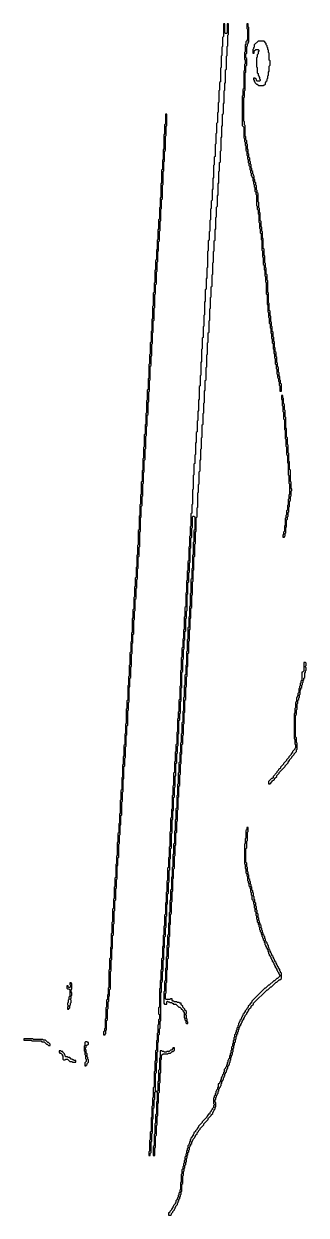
# Model space of a CAD drawing. Header units: metres. Extents: x 0 to 100, y 0 to 128.
# Drawn here: x 0 to 9.38, y 7.65 to 47.15 of the extents above; entities that cross this region are included whole.
import ezdxf

# ---------------------------------------------------------------- set-up
doc = ezdxf.new("R2010")
doc.units = ezdxf.units.M

msp = doc.modelspace()

# ---------------------------------------------------------------- linework, layer by layer
for points in [[(6.625, 47.15), (6.625, 46.725), (6.6, 46.7), (6.6, 46.4), (6.575, 46.375), (6.575, 46.1), (6.55, 46.075), (6.55, 45.7), (6.525, 45.675), (6.525, 45.225), (6.5, 45.2), (6.5, 44.95), (6.475, 44.925), (6.475, 44.55), (6.45, 44.525), (6.45, 44.225), (6.425, 44.2), (6.425, 43.875), (6.4, 43.85), (6.4, 43.525), (6.375, 43.5), (6.375, 43.175), (6.35, 43.15), (6.35, 42.75), (6.325, 42.725), (6.325, 42.475), (6.3, 42.45), (6.3, 42.05), (6.275, 42.025), (6.275, 41.675), (6.25, 41.65), (6.25, 41.3), (6.225, 41.275), (6.225, 41.025), (6.2, 41), (6.2, 40.65), (6.175, 40.625), (6.175, 40.275), (6.15, 40.25), (6.15, 39.975), (6.125, 39.95), (6.125, 39.625), (6.1, 39.6), (6.1, 39.075), (6.075, 39.05), (6.075, 38.725), (6.05, 38.7), (6.05, 38.35), (6.025, 38.325), (6.025, 37.95), (6, 37.925), (6, 37.5), (5.975, 37.475), (5.975, 37.125), (5.95, 37.1), (5.95, 36.75), (5.925, 36.725), (5.925, 36.375), (5.9, 36.35), (5.9, 35.95), (5.875, 35.925), (5.875, 35.5), (5.85, 35.475), (5.85, 35.15), (5.825, 35.125), (5.825, 34.7), (5.8, 34.675), (5.8, 34.325), (5.775, 34.3), (5.775, 34), (5.75, 33.975), (5.75, 33.625), (5.725, 33.6), (5.725, 33.275), (5.7, 33.25), (5.7, 32.875), (5.675, 32.85), (5.675, 32.575), (5.65, 32.55), (5.65, 32.2), (5.625, 32.175), (5.625, 31.725), (5.6, 31.7), (5.6, 31.225), (5.575, 31.2), (5.575, 30.925), (5.55, 30.9), (5.55, 30.5), (5.525, 30.475), (5.525, 30.175), (5.5, 30.15), (5.5, 29.825), (5.475, 29.8), (5.475, 29.35), (5.45, 29.325), (5.45, 29.025), (5.425, 29), (5.425, 28.7), (5.4, 28.675), (5.4, 28.3), (5.375, 28.275), (5.375, 27.825), (5.35, 27.8), (5.35, 27.5), (5.325, 27.475), (5.325, 27.075), (5.3, 27.05), (5.3, 26.775), (5.275, 26.75), (5.275, 26.475), (5.25, 26.45), (5.25, 26.15), (5.225, 26.125), (5.225, 25.725), (5.2, 25.7), (5.2, 25.2), (5.175, 25.175), (5.175, 24.75), (5.15, 24.725), (5.15, 24.35), (5.125, 24.325), (5.125, 24.125), (5.1, 24.1), (5.1, 23.675), (5.075, 23.65), (5.075, 23.275), (5.05, 23.25), (5.05, 23.025), (5.025, 23), (5.025, 22.7), (5, 22.675), (5, 22.325), (4.975, 22.3), (4.975, 21.9), (4.95, 21.875), (4.95, 21.575), (4.925, 21.55), (4.925, 21.125), (4.9, 21.1), (4.9, 20.825), (4.875, 20.8), (4.875, 20.375), (4.85, 20.35), (4.85, 19.875), (4.825, 19.85), (4.825, 19.525), (4.8, 19.5), (4.8, 19.175), (4.775, 19.15), (4.775, 18.75), (4.75, 18.725), (4.75, 18.375), (4.725, 18.35), (4.725, 18.025), (4.7, 18), (4.7, 17.625), (4.675, 17.6), (4.675, 17.25), (4.65, 17.225), (4.65, 16.95), (4.625, 16.925), (4.625, 16.575), (4.6, 16.55), (4.6, 16.175), (4.575, 16.15), (4.575, 15.8), (4.55, 15.775), (4.55, 15.45), (4.525, 15.425), (4.525, 15.175), (4.5, 15.15), (4.5, 14.55), (4.475, 14.525), (4.475, 14.325), (4.5, 14.3), (4.5, 14.15), (4.475, 14.125), (4.475, 13.975), (4.45, 13.95), (4.45, 13.7), (4.425, 13.675), (4.425, 13.45), (4.4, 13.425), (4.4, 13.125), (4.375, 13.1), (4.375, 12.775), (4.35, 12.75), (4.35, 12.425), (4.325, 12.4), (4.325, 11.9), (4.3, 11.875), (4.3, 11.55), (4.275, 11.525), (4.275, 11.275), (4.25, 11.25), (4.25, 10.9), (4.225, 10.875), (4.225, 10.425), (4.2, 10.4), (4.2, 10.15), (4.175, 10.125), (4.175, 9.775), (4.15, 9.75), (4.15, 9.625), (4.2, 9.625), (4.2, 9.7), (4.225, 9.725), (4.225, 10.075), (4.25, 10.1), (4.25, 10.35), (4.275, 10.375), (4.275, 10.825), (4.3, 10.85), (4.3, 11.2), (4.325, 11.225), (4.325, 11.475), (4.35, 11.5), (4.35, 11.725), (4.375, 11.75), (4.4, 11.75), (4.425, 11.725), (4.425, 11.425), (4.4, 11.4), (4.4, 11), (4.375, 10.975), (4.375, 10.7), (4.35, 10.675), (4.35, 10.35), (4.325, 10.325), (4.325, 9.95), (4.3, 9.925), (4.3, 9.625), (4.35, 9.625), (4.35, 9.875), (4.375, 9.9), (4.375, 10.275), (4.4, 10.3), (4.4, 10.625), (4.425, 10.65), (4.425, 10.925), (4.45, 10.95), (4.45, 11.35), (4.475, 11.375), (4.475, 11.7), (4.5, 11.725), (4.5, 12.025), (4.525, 12.05), (4.525, 12.35), (4.55, 12.375), (4.55, 12.8), (4.575, 12.825), (4.575, 12.95), (4.625, 13), (4.775, 13), (4.8, 13.025), (4.875, 13.025), (4.925, 13.075), (4.95, 13.075), (5, 13.125), (5, 13.2), (4.95, 13.2), (4.95, 13.175), (4.9, 13.125), (4.875, 13.125), (4.825, 13.075), (4.75, 13.075), (4.725, 13.05), (4.675, 13.05), (4.65, 13.075), (4.6, 13.075), (4.575, 13.1), (4.525, 13.1), (4.525, 12.875), (4.5, 12.85), (4.5, 12.475), (4.475, 12.45), (4.475, 12.1), (4.45, 12.075), (4.45, 11.775), (4.425, 11.75), (4.4, 11.75), (4.375, 11.775), (4.375, 12.35), (4.4, 12.375), (4.4, 12.7), (4.425, 12.725), (4.425, 13.05), (4.45, 13.075), (4.45, 13.375), (4.475, 13.4), (4.475, 13.625), (4.5, 13.65), (4.5, 13.825), (4.525, 13.85), (4.525, 14.075), (4.55, 14.1), (4.55, 15.025), (4.575, 15.05), (4.575, 15.375), (4.6, 15.4), (4.6, 15.725), (4.625, 15.75), (4.625, 16.1), (4.65, 16.125), (4.65, 16.5), (4.675, 16.525), (4.675, 16.875), (4.7, 16.9), (4.7, 17.175), (4.725, 17.2), (4.725, 17.55), (4.75, 17.575), (4.75, 17.95), (4.775, 17.975), (4.775, 18.3), (4.8, 18.325), (4.8, 18.675), (4.825, 18.7), (4.825, 19.075), (4.85, 19.1), (4.85, 19.45), (4.875, 19.475), (4.875, 19.8), (4.9, 19.825), (4.9, 20.3), (4.925, 20.325), (4.925, 20.75), (4.95, 20.775), (4.95, 21.05), (4.975, 21.075), (4.975, 21.5), (5, 21.525), (5, 21.825), (5.025, 21.85), (5.025, 22.2), (5.05, 22.225), (5.05, 22.625), (5.075, 22.65), (5.075, 22.95), (5.1, 22.975), (5.1, 23.2), (5.125, 23.225), (5.125, 23.6), (5.15, 23.625), (5.15, 24.05), (5.175, 24.075), (5.175, 24.275), (5.2, 24.3), (5.2, 24.675), (5.225, 24.7), (5.225, 25.125), (5.25, 25.15), (5.25, 25.65), (5.275, 25.675), (5.275, 26.075), (5.3, 26.1), (5.3, 26.4), (5.325, 26.425), (5.325, 26.7), (5.35, 26.725), (5.35, 27), (5.375, 27.025), (5.375, 27.425), (5.4, 27.45), (5.4, 27.675), (5.425, 27.7), (5.425, 28.225), (5.45, 28.25), (5.45, 28.625), (5.475, 28.65), (5.475, 28.95), (5.5, 28.975), (5.5, 29.275), (5.525, 29.3), (5.525, 29.75), (5.55, 29.775), (5.55, 30.1), (5.575, 30.125), (5.575, 30.425), (5.6, 30.45), (5.6, 30.8), (5.625, 30.825), (5.65, 30.825), (5.675, 30.8), (5.675, 30.375), (5.65, 30.35), (5.65, 29.975), (5.625, 29.95), (5.625, 29.55), (5.6, 29.525), (5.6, 29.1), (5.575, 29.075), (5.575, 28.75), (5.55, 28.725), (5.55, 28.275), (5.525, 28.25), (5.525, 27.85), (5.5, 27.825), (5.5, 27.5), (5.475, 27.475), (5.475, 27.15), (5.45, 27.125), (5.45, 26.75), (5.425, 26.725), (5.425, 26.35), (5.4, 26.325), (5.4, 25.9), (5.375, 25.875), (5.375, 25.575), (5.35, 25.55), (5.35, 25.225), (5.325, 25.2), (5.325, 24.825), (5.3, 24.8), (5.3, 24.375), (5.275, 24.35), (5.275, 24), (5.25, 23.975), (5.25, 23.625), (5.225, 23.6), (5.225, 23.325), (5.2, 23.3), (5.2, 23), (5.175, 22.975), (5.175, 22.675), (5.15, 22.65), (5.15, 22.325), (5.125, 22.3), (5.125, 21.95), (5.1, 21.925), (5.1, 21.575), (5.075, 21.55), (5.075, 21.15), (5.05, 21.125), (5.05, 20.775), (5.025, 20.75), (5.025, 20.4), (5, 20.375), (5, 19.975), (4.975, 19.95), (4.975, 19.625), (4.95, 19.6), (4.95, 19.2), (4.925, 19.175), (4.925, 18.875), (4.9, 18.85), (4.9, 18.45), (4.875, 18.425), (4.875, 18.1), (4.85, 18.075), (4.85, 17.7), (4.825, 17.675), (4.825, 17.35), (4.8, 17.325), (4.8, 16.95), (4.775, 16.925), (4.775, 16.6), (4.75, 16.575), (4.75, 16.225), (4.725, 16.2), (4.725, 15.85), (4.7, 15.825), (4.7, 15.425), (4.675, 15.4), (4.675, 15.075), (4.65, 15.05), (4.65, 14.675), (4.675, 14.65), (4.75, 14.65), (4.75, 14.725), (4.775, 14.75), (4.8, 14.725), (4.825, 14.725), (4.85, 14.7), (4.9, 14.7), (4.925, 14.675), (4.95, 14.675), (4.975, 14.65), (5.05, 14.65), (5.15, 14.55), (5.175, 14.55), (5.225, 14.5), (5.225, 14.475), (5.25, 14.475), (5.275, 14.45), (5.275, 14.425), (5.325, 14.375), (5.325, 14.2), (5.35, 14.175), (5.35, 14.125), (5.375, 14.1), (5.375, 14.025), (5.4, 14), (5.45, 14), (5.45, 14.05), (5.425, 14.075), (5.425, 14.15), (5.4, 14.175), (5.4, 14.275), (5.375, 14.3), (5.375, 14.325), (5.4, 14.35), (5.4, 14.4), (5.35, 14.45), (5.35, 14.475), (5.275, 14.55), (5.275, 14.575), (5.225, 14.625), (5.225, 14.675), (5.175, 14.675), (5.15, 14.7), (5.1, 14.7), (5.075, 14.725), (5, 14.725), (4.975, 14.75), (4.95, 14.75), (4.925, 14.775), (4.925, 14.825), (4.875, 14.825), (4.85, 14.8), (4.725, 14.8), (4.7, 14.825), (4.7, 15), (4.725, 15.025), (4.725, 15.35), (4.75, 15.375), (4.75, 15.775), (4.775, 15.8), (4.775, 16.15), (4.8, 16.175), (4.8, 16.525), (4.825, 16.55), (4.825, 16.875), (4.85, 16.9), (4.85, 17.275), (4.875, 17.3), (4.875, 17.625), (4.9, 17.65), (4.9, 18.025), (4.925, 18.05), (4.925, 18.375), (4.95, 18.4), (4.95, 18.8), (4.975, 18.825), (4.975, 19.125), (5, 19.15), (5, 19.55), (5.025, 19.575), (5.025, 19.9), (5.05, 19.925), (5.05, 20.325), (5.075, 20.35), (5.075, 20.7), (5.1, 20.725), (5.1, 21.075), (5.125, 21.1), (5.125, 21.5), (5.15, 21.525), (5.15, 21.875), (5.175, 21.9), (5.175, 22.25), (5.2, 22.275), (5.2, 22.6), (5.225, 22.625), (5.225, 22.925), (5.25, 22.95), (5.25, 23.25), (5.275, 23.275), (5.275, 23.55), (5.3, 23.575), (5.3, 23.925), (5.325, 23.95), (5.325, 24.3), (5.35, 24.325), (5.35, 24.725), (5.375, 24.75), (5.375, 25.15), (5.4, 25.175), (5.4, 25.5), (5.425, 25.525), (5.425, 25.825), (5.45, 25.85), (5.45, 26.275), (5.475, 26.3), (5.475, 26.675), (5.5, 26.7), (5.5, 27.05), (5.525, 27.075), (5.525, 27.425), (5.55, 27.45), (5.55, 27.775), (5.575, 27.8), (5.575, 28.2), (5.6, 28.225), (5.6, 28.65), (5.625, 28.675), (5.625, 29.025), (5.65, 29.05), (5.65, 29.475), (5.675, 29.5), (5.675, 29.9), (5.7, 29.925), (5.7, 30.3), (5.725, 30.325), (5.725, 30.775), (5.75, 30.8), (5.75, 31.1), (5.775, 31.125), (5.775, 31.6), (5.8, 31.625), (5.8, 31.875), (5.825, 31.9), (5.825, 32.3), (5.85, 32.325), (5.85, 32.675), (5.875, 32.7), (5.875, 33.05), (5.9, 33.075), (5.9, 33.425), (5.925, 33.45), (5.925, 33.85), (5.95, 33.875), (5.95, 34.225), (5.975, 34.25), (5.975, 34.575), (6, 34.6), (6, 34.975), (6.025, 35), (6.025, 35.325), (6.05, 35.35), (6.05, 35.75), (6.075, 35.775), (6.075, 36.175), (6.1, 36.2), (6.1, 36.575), (6.125, 36.6), (6.125, 36.9), (6.15, 36.925), (6.15, 37.3), (6.175, 37.325), (6.175, 37.7), (6.2, 37.725), (6.2, 38.075), (6.225, 38.1), (6.225, 38.425), (6.25, 38.45), (6.25, 38.825), (6.275, 38.85), (6.275, 39.225), (6.3, 39.25), (6.3, 39.6), (6.325, 39.625), (6.325, 39.95), (6.35, 39.975), (6.35, 40.325), (6.375, 40.35), (6.375, 40.725), (6.4, 40.75), (6.4, 41.075), (6.425, 41.1), (6.425, 41.45), (6.45, 41.475), (6.45, 41.85), (6.475, 41.875), (6.475, 42.25), (6.5, 42.275), (6.5, 42.55), (6.525, 42.575), (6.525, 42.925), (6.55, 42.95), (6.55, 43.375), (6.575, 43.4), (6.575, 43.75), (6.6, 43.775), (6.6, 44.15), (6.625, 44.175), (6.625, 44.5), (6.65, 44.525), (6.65, 44.925), (6.675, 44.95), (6.675, 45.175), (6.7, 45.2), (6.7, 45.625), (6.725, 45.65), (6.725, 46.075), (6.75, 46.1), (6.75, 46.4), (6.775, 46.425), (6.775, 46.775), (6.8, 46.8), (6.8, 47.15), (6.75, 47.15), (6.75, 46.85), (6.725, 46.825), (6.7, 46.825), (6.675, 46.85), (6.675, 47.15)], [(7.4, 47.15), (7.4, 47), (7.425, 46.975), (7.425, 46.625), (7.4, 46.6), (7.4, 46.575), (7.375, 46.55), (7.375, 46.475), (7.35, 46.45), (7.35, 46.225), (7.325, 46.2), (7.325, 45.975), (7.35, 45.95), (7.35, 45.825), (7.325, 45.8), (7.325, 45.6), (7.3, 45.575), (7.3, 45), (7.275, 44.975), (7.275, 44.775), (7.25, 44.75), (7.25, 43.775), (7.3, 43.725), (7.3, 43.375), (7.325, 43.35), (7.325, 43.25), (7.35, 43.225), (7.35, 43.125), (7.375, 43.1), (7.375, 42.95), (7.4, 42.925), (7.4, 42.8), (7.425, 42.775), (7.425, 42.675), (7.45, 42.65), (7.45, 42.55), (7.475, 42.525), (7.475, 42.45), (7.5, 42.425), (7.5, 42.325), (7.525, 42.3), (7.525, 42.225), (7.55, 42.2), (7.55, 42.125), (7.575, 42.1), (7.575, 42.075), (7.6, 42.05), (7.6, 41.95), (7.625, 41.925), (7.625, 41.85), (7.65, 41.825), (7.65, 41.75), (7.675, 41.725), (7.675, 41.6), (7.7, 41.575), (7.7, 41.5), (7.725, 41.475), (7.725, 41.125), (7.75, 41.1), (7.75, 41), (7.775, 40.975), (7.775, 40.85), (7.8, 40.825), (7.8, 40.575), (7.825, 40.55), (7.825, 40.375), (7.85, 40.35), (7.85, 40.225), (7.875, 40.2), (7.875, 40), (7.9, 39.975), (7.9, 39.65), (7.925, 39.625), (7.925, 39.425), (7.95, 39.4), (7.95, 39.175), (7.975, 39.15), (7.975, 39), (8, 38.975), (8, 38.8), (8.025, 38.775), (8.025, 38.6), (8.05, 38.575), (8.05, 38.2), (8.075, 38.175), (8.075, 37.85), (8.1, 37.825), (8.1, 37.6), (8.125, 37.575), (8.125, 37.425), (8.15, 37.4), (8.15, 37.225), (8.175, 37.2), (8.175, 37.075), (8.2, 37.05), (8.2, 36.9), (8.225, 36.875), (8.225, 36.725), (8.25, 36.7), (8.25, 36.575), (8.275, 36.55), (8.275, 36.375), (8.3, 36.35), (8.3, 36.225), (8.325, 36.2), (8.325, 36.075), (8.35, 36.05), (8.35, 35.875), (8.375, 35.85), (8.375, 35.725), (8.4, 35.7), (8.4, 35.55), (8.425, 35.525), (8.425, 35.425), (8.45, 35.4), (8.45, 35.3), (8.475, 35.275), (8.475, 35.175), (8.5, 35.15), (8.5, 34.975), (8.55, 34.975), (8.55, 35.2), (8.525, 35.225), (8.525, 35.325), (8.5, 35.35), (8.5, 35.45), (8.475, 35.475), (8.475, 35.575), (8.45, 35.6), (8.45, 35.75), (8.425, 35.775), (8.425, 35.9), (8.4, 35.925), (8.4, 36.1), (8.375, 36.125), (8.375, 36.25), (8.35, 36.275), (8.35, 36.4), (8.325, 36.425), (8.325, 36.6), (8.3, 36.625), (8.3, 36.75), (8.275, 36.775), (8.275, 36.925), (8.25, 36.95), (8.25, 37.1), (8.225, 37.125), (8.225, 37.25), (8.2, 37.275), (8.2, 37.45), (8.175, 37.475), (8.175, 37.625), (8.15, 37.65), (8.15, 37.875), (8.125, 37.9), (8.125, 38.225), (8.1, 38.25), (8.1, 38.625), (8.075, 38.65), (8.075, 38.825), (8.05, 38.85), (8.05, 39.05), (8.025, 39.075), (8.025, 39.2), (8, 39.225), (8, 39.45), (7.975, 39.475), (7.975, 39.675), (7.95, 39.7), (7.95, 40.025), (7.925, 40.05), (7.925, 40.25), (7.9, 40.275), (7.9, 40.4), (7.875, 40.425), (7.875, 40.6), (7.85, 40.625), (7.85, 40.875), (7.825, 40.9), (7.825, 41.025), (7.8, 41.05), (7.8, 41.225), (7.775, 41.25), (7.775, 41.525), (7.75, 41.55), (7.75, 41.625), (7.725, 41.65), (7.725, 41.775), (7.7, 41.8), (7.7, 41.875), (7.675, 41.9), (7.675, 41.975), (7.65, 42), (7.65, 42.1), (7.625, 42.125), (7.625, 42.15), (7.6, 42.175), (7.6, 42.25), (7.575, 42.275), (7.575, 42.35), (7.55, 42.375), (7.55, 42.475), (7.525, 42.5), (7.525, 42.575), (7.5, 42.6), (7.5, 42.7), (7.475, 42.725), (7.475, 42.825), (7.45, 42.85), (7.45, 42.975), (7.425, 43), (7.425, 43.15), (7.4, 43.175), (7.4, 43.275), (7.375, 43.3), (7.375, 43.4), (7.35, 43.425), (7.35, 43.775), (7.325, 43.8), (7.325, 43.9), (7.3, 43.925), (7.3, 44.7), (7.325, 44.725), (7.325, 44.925), (7.35, 44.95), (7.35, 45.525), (7.375, 45.55), (7.375, 45.75), (7.4, 45.775), (7.4, 46), (7.375, 46.025), (7.375, 46.15), (7.4, 46.175), (7.4, 46.4), (7.425, 46.425), (7.425, 46.475), (7.45, 46.5), (7.45, 46.525), (7.475, 46.55), (7.475, 47.025), (7.45, 47.05), (7.45, 47.15)], [(7.775, 46.575), (7.65, 46.45), (7.65, 46.375), (7.625, 46.35), (7.625, 46.325), (7.6, 46.3), (7.6, 46.175), (7.65, 46.175), (7.65, 46.25), (7.7, 46.3), (7.775, 46.3), (7.8, 46.275), (7.8, 46.25), (7.775, 46.225), (7.775, 46.15), (7.75, 46.125), (7.75, 46.05), (7.725, 46.025), (7.725, 45.725), (7.75, 45.7), (7.75, 45.525), (7.775, 45.5), (7.775, 45.45), (7.8, 45.425), (7.8, 45.4), (7.825, 45.375), (7.825, 45.325), (7.85, 45.3), (7.85, 45.275), (7.825, 45.25), (7.75, 45.25), (7.725, 45.275), (7.725, 45.3), (7.675, 45.35), (7.625, 45.35), (7.625, 45.3), (7.65, 45.275), (7.65, 45.25), (7.675, 45.225), (7.675, 45.2), (7.725, 45.15), (7.75, 45.15), (7.8, 45.1), (7.95, 45.1), (7.975, 45.125), (8, 45.125), (8.025, 45.15), (8.025, 45.2), (8.05, 45.225), (8.05, 45.25), (8.075, 45.275), (8.075, 45.325), (8.1, 45.35), (8.1, 45.425), (8.125, 45.45), (8.125, 45.55), (8.15, 45.575), (8.15, 45.75), (8.175, 45.775), (8.175, 45.925), (8.15, 45.95), (8.15, 46.175), (8.125, 46.2), (8.125, 46.275), (8.1, 46.3), (8.1, 46.35), (8.075, 46.375), (8.075, 46.425), (8.05, 46.45), (8.05, 46.5), (7.975, 46.575)], [(4.7, 44.15), (4.7, 43.825), (4.675, 43.8), (4.675, 43.5), (4.65, 43.475), (4.65, 43), (4.625, 42.975), (4.625, 42.65), (4.6, 42.625), (4.6, 42.325), (4.575, 42.3), (4.575, 41.875), (4.55, 41.85), (4.55, 41.4), (4.525, 41.375), (4.525, 41.075), (4.5, 41.05), (4.5, 40.675), (4.475, 40.65), (4.475, 40.35), (4.45, 40.325), (4.45, 40), (4.425, 39.975), (4.425, 39.675), (4.4, 39.65), (4.4, 39.325), (4.375, 39.3), (4.375, 39), (4.35, 38.975), (4.35, 38.575), (4.325, 38.55), (4.325, 38.25), (4.3, 38.225), (4.3, 37.8), (4.275, 37.775), (4.275, 37.375), (4.25, 37.35), (4.25, 36.975), (4.225, 36.95), (4.225, 36.6), (4.2, 36.575), (4.2, 36.2), (4.175, 36.175), (4.175, 35.875), (4.15, 35.85), (4.15, 35.4), (4.125, 35.375), (4.125, 35.025), (4.1, 35), (4.1, 34.675), (4.075, 34.65), (4.075, 34.25), (4.05, 34.225), (4.05, 33.875), (4.025, 33.85), (4.025, 33.55), (4, 33.525), (4, 33.125), (3.975, 33.1), (3.975, 32.75), (3.95, 32.725), (3.95, 32.35), (3.925, 32.325), (3.925, 31.975), (3.9, 31.95), (3.9, 31.55), (3.875, 31.525), (3.875, 31.225), (3.85, 31.2), (3.85, 30.85), (3.825, 30.825), (3.825, 30.375), (3.8, 30.35), (3.8, 29.875), (3.775, 29.85), (3.775, 29.55), (3.75, 29.525), (3.75, 29.15), (3.725, 29.125), (3.725, 28.8), (3.7, 28.775), (3.7, 28.5), (3.675, 28.475), (3.675, 28.15), (3.65, 28.125), (3.65, 27.75), (3.625, 27.725), (3.625, 27.45), (3.6, 27.425), (3.6, 26.975), (3.575, 26.95), (3.575, 26.675), (3.55, 26.65), (3.55, 26.325), (3.525, 26.3), (3.525, 25.9), (3.5, 25.875), (3.5, 25.525), (3.475, 25.5), (3.475, 25.225), (3.45, 25.2), (3.45, 24.725), (3.425, 24.7), (3.425, 24.45), (3.4, 24.425), (3.4, 23.95), (3.375, 23.925), (3.375, 23.625), (3.35, 23.6), (3.35, 23.25), (3.325, 23.225), (3.325, 22.875), (3.3, 22.85), (3.3, 22.6), (3.275, 22.575), (3.275, 22.175), (3.25, 22.15), (3.25, 21.75), (3.225, 21.725), (3.225, 21.425), (3.2, 21.4), (3.2, 20.975), (3.175, 20.95), (3.175, 20.65), (3.15, 20.625), (3.15, 20.325), (3.125, 20.3), (3.125, 20.025), (3.1, 20), (3.1, 19.575), (3.075, 19.55), (3.075, 19.3), (3.05, 19.275), (3.05, 18.85), (3.025, 18.825), (3.025, 18.55), (3, 18.525), (3, 18.15), (2.975, 18.125), (2.975, 17.825), (2.95, 17.8), (2.95, 17.375), (2.925, 17.35), (2.925, 17), (2.9, 16.975), (2.9, 16.55), (2.875, 16.525), (2.875, 16.175), (2.85, 16.15), (2.85, 15.8), (2.825, 15.775), (2.825, 15.2), (2.8, 15.175), (2.8, 14.975), (2.775, 14.95), (2.775, 14.8), (2.75, 14.775), (2.75, 14.55), (2.725, 14.525), (2.725, 14.175), (2.7, 14.15), (2.7, 13.85), (2.675, 13.825), (2.675, 13.75), (2.65, 13.725), (2.65, 13.625), (2.7, 13.625), (2.7, 13.65), (2.725, 13.675), (2.725, 13.775), (2.75, 13.8), (2.75, 14.1), (2.775, 14.125), (2.775, 14.475), (2.8, 14.5), (2.8, 14.725), (2.825, 14.75), (2.825, 14.9), (2.85, 14.925), (2.85, 15.125), (2.875, 15.15), (2.875, 15.725), (2.9, 15.75), (2.9, 16.1), (2.925, 16.125), (2.925, 16.475), (2.95, 16.5), (2.95, 16.925), (2.975, 16.95), (2.975, 17.3), (3, 17.325), (3, 17.725), (3.025, 17.75), (3.025, 18.075), (3.05, 18.1), (3.05, 18.475), (3.075, 18.5), (3.075, 18.775), (3.1, 18.8), (3.1, 19.225), (3.125, 19.25), (3.125, 19.5), (3.15, 19.525), (3.15, 19.95), (3.175, 19.975), (3.175, 20.25), (3.2, 20.275), (3.2, 20.575), (3.225, 20.6), (3.225, 20.9), (3.25, 20.925), (3.25, 21.35), (3.275, 21.375), (3.275, 21.675), (3.3, 21.7), (3.3, 22.1), (3.325, 22.125), (3.325, 22.525), (3.35, 22.55), (3.35, 22.8), (3.375, 22.825), (3.375, 23.175), (3.4, 23.2), (3.4, 23.55), (3.425, 23.575), (3.425, 23.875), (3.45, 23.9), (3.45, 24.375), (3.475, 24.4), (3.475, 24.65), (3.5, 24.675), (3.5, 25.15), (3.525, 25.175), (3.525, 25.45), (3.55, 25.475), (3.55, 25.825), (3.575, 25.85), (3.575, 26.25), (3.6, 26.275), (3.6, 26.6), (3.625, 26.625), (3.625, 26.9), (3.65, 26.925), (3.65, 27.375), (3.675, 27.4), (3.675, 27.675), (3.7, 27.7), (3.7, 28.075), (3.725, 28.1), (3.725, 28.425), (3.75, 28.45), (3.75, 28.725), (3.775, 28.75), (3.775, 29.075), (3.8, 29.1), (3.8, 29.475), (3.825, 29.5), (3.825, 29.8), (3.85, 29.825), (3.85, 30.3), (3.875, 30.325), (3.875, 30.775), (3.9, 30.8), (3.9, 31.15), (3.925, 31.175), (3.925, 31.475), (3.95, 31.5), (3.95, 31.9), (3.975, 31.925), (3.975, 32.275), (4, 32.3), (4, 32.675), (4.025, 32.7), (4.025, 33.05), (4.05, 33.075), (4.05, 33.475), (4.075, 33.5), (4.075, 33.8), (4.1, 33.825), (4.1, 34.175), (4.125, 34.2), (4.125, 34.6), (4.15, 34.625), (4.15, 34.95), (4.175, 34.975), (4.175, 35.325), (4.2, 35.35), (4.2, 35.8), (4.225, 35.825), (4.225, 36.125), (4.25, 36.15), (4.25, 36.525), (4.275, 36.55), (4.275, 36.9), (4.3, 36.925), (4.3, 37.3), (4.325, 37.325), (4.325, 37.725), (4.35, 37.75), (4.35, 38.175), (4.375, 38.2), (4.375, 38.5), (4.4, 38.525), (4.4, 38.925), (4.425, 38.95), (4.425, 39.25), (4.45, 39.275), (4.45, 39.6), (4.475, 39.625), (4.475, 39.925), (4.5, 39.95), (4.5, 40.275), (4.525, 40.3), (4.525, 40.6), (4.55, 40.625), (4.55, 41), (4.575, 41.025), (4.575, 41.325), (4.6, 41.35), (4.6, 41.8), (4.625, 41.825), (4.625, 42.25), (4.65, 42.275), (4.65, 42.575), (4.675, 42.6), (4.675, 42.925), (4.7, 42.95), (4.7, 43.425), (4.725, 43.45), (4.725, 43.75), (4.75, 43.775), (4.75, 44.15)], [(8.55, 34.825), (8.55, 34.7), (8.575, 34.675), (8.575, 34.5), (8.6, 34.475), (8.6, 34.3), (8.625, 34.275), (8.625, 34.05), (8.65, 34.025), (8.65, 33.7), (8.675, 33.675), (8.675, 33.4), (8.7, 33.375), (8.7, 33.15), (8.725, 33.125), (8.725, 32.875), (8.75, 32.85), (8.75, 32.6), (8.775, 32.575), (8.775, 32.2), (8.8, 32.175), (8.8, 31.925), (8.825, 31.9), (8.825, 31.55), (8.8, 31.525), (8.8, 31.4), (8.775, 31.375), (8.775, 31.2), (8.75, 31.175), (8.75, 31.025), (8.725, 31), (8.725, 30.875), (8.7, 30.85), (8.7, 30.775), (8.675, 30.75), (8.675, 30.525), (8.65, 30.5), (8.65, 30.325), (8.625, 30.3), (8.625, 30.225), (8.6, 30.2), (8.6, 30.125), (8.65, 30.125), (8.65, 30.15), (8.675, 30.175), (8.675, 30.25), (8.7, 30.275), (8.7, 30.45), (8.725, 30.475), (8.725, 30.7), (8.75, 30.725), (8.75, 30.8), (8.775, 30.825), (8.775, 30.95), (8.8, 30.975), (8.8, 31.125), (8.825, 31.15), (8.825, 31.325), (8.85, 31.35), (8.85, 31.475), (8.875, 31.5), (8.875, 31.65), (8.9, 31.675), (8.9, 31.725), (8.875, 31.75), (8.875, 31.95), (8.85, 31.975), (8.85, 32.35), (8.825, 32.375), (8.825, 32.625), (8.8, 32.65), (8.8, 32.9), (8.775, 32.925), (8.775, 33.175), (8.75, 33.2), (8.75, 33.425), (8.725, 33.45), (8.725, 33.725), (8.7, 33.75), (8.7, 34.1), (8.675, 34.125), (8.675, 34.325), (8.65, 34.35), (8.65, 34.525), (8.625, 34.55), (8.625, 34.725), (8.6, 34.75), (8.6, 34.825)], [(9.3, 25.975), (9.3, 25.7), (9.25, 25.65), (9.225, 25.65), (9.225, 25.375), (9.2, 25.35), (9.2, 25.3), (9.175, 25.275), (9.175, 25.2), (9.15, 25.175), (9.15, 25.125), (9.125, 25.1), (9.125, 24.975), (9.1, 24.95), (9.1, 24.875), (9.075, 24.85), (9.075, 24.825), (9.05, 24.8), (9.05, 24.675), (9.025, 24.65), (9.025, 24.475), (9, 24.45), (9, 24.3), (8.975, 24.275), (8.975, 23.45), (9, 23.425), (9, 23.275), (9.025, 23.25), (9.025, 23.15), (9, 23.125), (9, 23.1), (8.925, 23.025), (8.925, 23), (8.875, 22.95), (8.875, 22.925), (8.8, 22.85), (8.8, 22.825), (8.725, 22.75), (8.725, 22.725), (8.625, 22.625), (8.625, 22.6), (8.525, 22.5), (8.525, 22.475), (8.5, 22.45), (8.475, 22.45), (8.45, 22.425), (8.45, 22.4), (8.4, 22.35), (8.4, 22.325), (8.275, 22.2), (8.275, 22.15), (8.25, 22.125), (8.225, 22.125), (8.125, 22.025), (8.125, 21.95), (8.175, 21.95), (8.25, 22.025), (8.25, 22.05), (8.275, 22.075), (8.3, 22.075), (8.325, 22.1), (8.325, 22.125), (8.4, 22.2), (8.4, 22.225), (8.475, 22.3), (8.475, 22.325), (8.675, 22.525), (8.675, 22.55), (8.775, 22.65), (8.775, 22.675), (8.825, 22.725), (8.825, 22.75), (8.9, 22.825), (8.9, 22.85), (8.975, 22.925), (8.975, 22.95), (9.05, 23.025), (9.05, 23.075), (9.075, 23.1), (9.075, 23.3), (9.05, 23.325), (9.05, 23.475), (9.025, 23.5), (9.025, 24.225), (9.05, 24.25), (9.05, 24.4), (9.075, 24.425), (9.075, 24.6), (9.1, 24.625), (9.1, 24.725), (9.125, 24.75), (9.125, 24.8), (9.15, 24.825), (9.15, 24.9), (9.175, 24.925), (9.175, 25.05), (9.2, 25.075), (9.2, 25.125), (9.225, 25.15), (9.225, 25.225), (9.25, 25.25), (9.25, 25.3), (9.275, 25.325), (9.275, 25.375), (9.3, 25.4), (9.3, 25.45), (9.325, 25.475), (9.325, 25.625), (9.35, 25.65), (9.35, 25.7), (9.375, 25.725), (9.375, 25.8), (9.35, 25.825), (9.35, 25.85), (9.375, 25.875), (9.375, 25.95), (9.35, 25.975)], [(7.4, 20.5), (7.4, 20.425), (7.375, 20.4), (7.375, 20.15), (7.35, 20.125), (7.35, 19.975), (7.325, 19.95), (7.325, 19.3), (7.35, 19.275), (7.35, 19.15), (7.375, 19.125), (7.375, 19), (7.4, 18.975), (7.4, 18.9), (7.425, 18.875), (7.425, 18.75), (7.45, 18.725), (7.45, 18.675), (7.475, 18.65), (7.475, 18.575), (7.5, 18.55), (7.5, 18.5), (7.525, 18.475), (7.525, 18.375), (7.55, 18.35), (7.55, 18.275), (7.575, 18.25), (7.575, 18.125), (7.6, 18.1), (7.6, 18.075), (7.625, 18.05), (7.625, 17.975), (7.65, 17.95), (7.65, 17.85), (7.675, 17.825), (7.675, 17.725), (7.7, 17.7), (7.7, 17.6), (7.725, 17.575), (7.725, 17.475), (7.75, 17.45), (7.75, 17.375), (7.775, 17.35), (7.775, 17.3), (7.8, 17.275), (7.8, 17.225), (7.825, 17.2), (7.825, 17.125), (7.85, 17.1), (7.85, 17.05), (7.875, 17.025), (7.875, 16.975), (7.9, 16.95), (7.9, 16.9), (7.925, 16.875), (7.925, 16.85), (7.95, 16.825), (7.95, 16.775), (7.975, 16.75), (7.975, 16.7), (8, 16.675), (8, 16.625), (8.025, 16.6), (8.025, 16.575), (8.05, 16.55), (8.05, 16.525), (8.075, 16.5), (8.075, 16.475), (8.1, 16.45), (8.1, 16.4), (8.125, 16.375), (8.125, 16.325), (8.15, 16.3), (8.15, 16.275), (8.175, 16.25), (8.175, 16.225), (8.2, 16.2), (8.2, 16.175), (8.225, 16.15), (8.225, 16.125), (8.25, 16.1), (8.25, 16.075), (8.275, 16.05), (8.275, 16.025), (8.3, 16), (8.3, 15.975), (8.325, 15.95), (8.325, 15.925), (8.35, 15.9), (8.35, 15.875), (8.375, 15.85), (8.375, 15.825), (8.4, 15.8), (8.4, 15.775), (8.425, 15.75), (8.425, 15.725), (8.45, 15.7), (8.45, 15.675), (8.475, 15.65), (8.475, 15.625), (8.5, 15.6), (8.5, 15.575), (8.425, 15.5), (8.4, 15.5), (8.325, 15.425), (8.3, 15.425), (8.15, 15.275), (8.125, 15.275), (8.025, 15.175), (8, 15.175), (7.575, 14.75), (7.575, 14.725), (7.5, 14.65), (7.5, 14.625), (7.45, 14.575), (7.45, 14.55), (7.4, 14.5), (7.4, 14.475), (7.35, 14.425), (7.35, 14.4), (7.3, 14.35), (7.3, 14.325), (7.275, 14.3), (7.275, 14.275), (7.25, 14.25), (7.25, 14.225), (7.225, 14.2), (7.225, 14.175), (7.2, 14.15), (7.2, 14.125), (7.175, 14.1), (7.175, 14.075), (7.15, 14.05), (7.15, 14.025), (7.125, 14), (7.125, 13.95), (7.1, 13.925), (7.1, 13.875), (7.075, 13.85), (7.075, 13.8), (7.05, 13.775), (7.05, 13.725), (7.025, 13.7), (7.025, 13.65), (7, 13.625), (7, 13.55), (6.975, 13.525), (6.975, 13.45), (6.95, 13.425), (6.95, 13.35), (6.925, 13.325), (6.925, 13.25), (6.9, 13.225), (6.9, 13.125), (6.875, 13.1), (6.875, 13.025), (6.85, 13), (6.85, 12.95), (6.825, 12.925), (6.825, 12.85), (6.8, 12.825), (6.8, 12.8), (6.775, 12.775), (6.775, 12.725), (6.75, 12.7), (6.75, 12.65), (6.725, 12.625), (6.725, 12.575), (6.7, 12.55), (6.7, 12.525), (6.65, 12.475), (6.65, 12.4), (6.625, 12.375), (6.625, 12.325), (6.6, 12.3), (6.6, 12.275), (6.575, 12.25), (6.575, 12.225), (6.55, 12.2), (6.55, 12.15), (6.525, 12.125), (6.525, 12.075), (6.5, 12.05), (6.5, 12.025), (6.475, 12), (6.45, 12), (6.45, 11.9), (6.425, 11.875), (6.425, 11.825), (6.4, 11.8), (6.4, 11.775), (6.375, 11.75), (6.375, 11.7), (6.35, 11.675), (6.35, 11.625), (6.325, 11.6), (6.325, 11.55), (6.3, 11.525), (6.3, 11.35), (6.325, 11.325), (6.325, 11.3), (6.3, 11.275), (6.3, 11.225), (6.25, 11.175), (6.25, 11.15), (6.225, 11.125), (6.225, 11.1), (6.175, 11.05), (6.175, 11.025), (6.15, 11), (6.125, 11), (6.125, 10.975), (6.075, 10.925), (6.075, 10.9), (5.925, 10.75), (5.925, 10.725), (5.8, 10.6), (5.8, 10.575), (5.75, 10.525), (5.75, 10.5), (5.7, 10.45), (5.7, 10.425), (5.65, 10.375), (5.65, 10.35), (5.625, 10.325), (5.625, 10.3), (5.575, 10.25), (5.575, 10.225), (5.55, 10.2), (5.55, 10.175), (5.525, 10.15), (5.525, 10.1), (5.5, 10.075), (5.5, 10.025), (5.475, 10), (5.475, 9.975), (5.45, 9.95), (5.45, 9.875), (5.425, 9.85), (5.425, 9.8), (5.4, 9.775), (5.4, 9.7), (5.375, 9.675), (5.375, 9.6), (5.35, 9.575), (5.35, 9.475), (5.325, 9.45), (5.325, 9.375), (5.3, 9.35), (5.3, 9.275), (5.275, 9.25), (5.275, 9.175), (5.25, 9.15), (5.25, 9.025), (5.225, 9), (5.225, 8.75), (5.2, 8.725), (5.2, 8.5), (5.175, 8.475), (5.175, 8.4), (5.15, 8.375), (5.15, 8.325), (5.125, 8.3), (5.125, 8.25), (5.1, 8.225), (5.1, 8.2), (5.075, 8.175), (5.075, 8.15), (5.05, 8.125), (5.05, 8.075), (5.025, 8.05), (5.025, 8.025), (4.975, 7.975), (4.975, 7.95), (4.95, 7.925), (4.95, 7.9), (4.9, 7.85), (4.9, 7.825), (4.85, 7.775), (4.85, 7.75), (4.825, 7.725), (4.8, 7.725), (4.8, 7.65), (4.875, 7.65), (4.9, 7.675), (4.9, 7.7), (4.95, 7.75), (4.95, 7.775), (5, 7.825), (5, 7.85), (5.025, 7.875), (5.025, 7.9), (5.05, 7.925), (5.05, 7.95), (5.1, 8), (5.1, 8.05), (5.125, 8.075), (5.125, 8.1), (5.15, 8.125), (5.15, 8.175), (5.175, 8.2), (5.175, 8.25), (5.2, 8.275), (5.2, 8.325), (5.225, 8.35), (5.225, 8.425), (5.25, 8.45), (5.25, 8.675), (5.275, 8.7), (5.275, 8.95), (5.3, 8.975), (5.3, 9.1), (5.325, 9.125), (5.325, 9.2), (5.35, 9.225), (5.35, 9.3), (5.375, 9.325), (5.375, 9.4), (5.4, 9.425), (5.4, 9.525), (5.425, 9.55), (5.425, 9.625), (5.45, 9.65), (5.45, 9.725), (5.475, 9.75), (5.475, 9.8), (5.5, 9.825), (5.5, 9.9), (5.525, 9.925), (5.525, 9.95), (5.55, 9.975), (5.55, 10), (5.575, 10.025), (5.575, 10.075), (5.6, 10.1), (5.6, 10.125), (5.625, 10.15), (5.625, 10.175), (5.675, 10.225), (5.675, 10.25), (5.7, 10.275), (5.7, 10.3), (5.75, 10.35), (5.75, 10.375), (5.8, 10.425), (5.8, 10.45), (5.85, 10.5), (5.85, 10.525), (5.975, 10.65), (5.975, 10.675), (6.125, 10.825), (6.125, 10.85), (6.225, 10.95), (6.225, 10.975), (6.275, 11.025), (6.275, 11.05), (6.3, 11.075), (6.3, 11.1), (6.325, 11.125), (6.325, 11.15), (6.35, 11.175), (6.35, 11.225), (6.375, 11.25), (6.375, 11.375), (6.35, 11.4), (6.35, 11.475), (6.375, 11.5), (6.375, 11.55), (6.4, 11.575), (6.4, 11.625), (6.425, 11.65), (6.425, 11.675), (6.45, 11.7), (6.45, 11.75), (6.475, 11.775), (6.475, 11.825), (6.5, 11.85), (6.5, 11.875), (6.525, 11.9), (6.525, 11.925), (6.55, 11.95), (6.55, 12), (6.575, 12.025), (6.575, 12.075), (6.6, 12.1), (6.6, 12.125), (6.625, 12.15), (6.625, 12.2), (6.65, 12.225), (6.65, 12.25), (6.675, 12.275), (6.675, 12.325), (6.7, 12.35), (6.7, 12.375), (6.725, 12.4), (6.725, 12.45), (6.75, 12.475), (6.75, 12.5), (6.775, 12.525), (6.775, 12.575), (6.8, 12.6), (6.8, 12.625), (6.825, 12.65), (6.825, 12.7), (6.85, 12.725), (6.85, 12.775), (6.875, 12.8), (6.875, 12.875), (6.9, 12.9), (6.9, 12.95), (6.925, 12.975), (6.925, 13.05), (6.95, 13.075), (6.95, 13.175), (6.975, 13.2), (6.975, 13.275), (7, 13.3), (7, 13.375), (7.025, 13.4), (7.025, 13.475), (7.05, 13.5), (7.05, 13.575), (7.075, 13.6), (7.075, 13.65), (7.1, 13.675), (7.1, 13.725), (7.125, 13.75), (7.125, 13.8), (7.15, 13.825), (7.15, 13.875), (7.175, 13.9), (7.175, 13.925), (7.2, 13.95), (7.2, 13.975), (7.225, 14), (7.225, 14.025), (7.25, 14.05), (7.25, 14.075), (7.275, 14.1), (7.275, 14.125), (7.3, 14.15), (7.3, 14.175), (7.325, 14.2), (7.325, 14.225), (7.35, 14.25), (7.35, 14.275), (7.4, 14.325), (7.4, 14.35), (7.45, 14.4), (7.45, 14.425), (7.475, 14.45), (7.475, 14.475), (7.55, 14.55), (7.55, 14.575), (7.625, 14.65), (7.625, 14.675), (8.075, 15.125), (8.1, 15.125), (8.2, 15.225), (8.225, 15.225), (8.375, 15.375), (8.4, 15.375), (8.475, 15.45), (8.5, 15.45), (8.55, 15.5), (8.55, 15.675), (8.525, 15.7), (8.525, 15.725), (8.5, 15.75), (8.5, 15.8), (8.45, 15.85), (8.45, 15.875), (8.425, 15.9), (8.425, 15.925), (8.4, 15.95), (8.4, 15.975), (8.375, 16), (8.375, 16.025), (8.35, 16.05), (8.35, 16.075), (8.325, 16.1), (8.325, 16.125), (8.3, 16.15), (8.3, 16.175), (8.275, 16.2), (8.275, 16.225), (8.25, 16.25), (8.25, 16.275), (8.225, 16.3), (8.225, 16.325), (8.2, 16.35), (8.2, 16.375), (8.175, 16.4), (8.175, 16.425), (8.15, 16.45), (8.15, 16.5), (8.125, 16.525), (8.125, 16.575), (8.1, 16.6), (8.1, 16.625), (8.075, 16.65), (8.075, 16.675), (8.05, 16.7), (8.05, 16.725), (8.025, 16.75), (8.025, 16.8), (8, 16.825), (8, 16.875), (7.975, 16.9), (7.975, 16.925), (7.95, 16.95), (7.95, 17), (7.925, 17.025), (7.925, 17.075), (7.9, 17.1), (7.9, 17.15), (7.875, 17.175), (7.875, 17.25), (7.85, 17.275), (7.85, 17.325), (7.825, 17.35), (7.825, 17.4), (7.8, 17.425), (7.8, 17.5), (7.775, 17.525), (7.775, 17.625), (7.75, 17.65), (7.75, 17.75), (7.725, 17.775), (7.725, 17.875), (7.7, 17.9), (7.7, 18), (7.675, 18.025), (7.675, 18.1), (7.65, 18.125), (7.65, 18.2), (7.625, 18.225), (7.625, 18.325), (7.6, 18.35), (7.6, 18.4), (7.575, 18.425), (7.575, 18.525), (7.55, 18.55), (7.55, 18.6), (7.525, 18.625), (7.525, 18.7), (7.5, 18.725), (7.5, 18.775), (7.475, 18.8), (7.475, 18.925), (7.45, 18.95), (7.45, 19.025), (7.425, 19.05), (7.425, 19.175), (7.4, 19.2), (7.4, 19.325), (7.375, 19.35), (7.375, 19.8), (7.4, 19.825), (7.4, 20.05), (7.425, 20.075), (7.425, 20.35), (7.45, 20.375), (7.45, 20.5)], [(1.525, 15.35), (1.525, 15.3), (1.55, 15.275), (1.55, 15.225), (1.525, 15.2), (1.5, 15.2), (1.475, 15.225), (1.475, 15.25), (1.425, 15.25), (1.425, 15.175), (1.45, 15.15), (1.5, 15.15), (1.525, 15.125), (1.525, 14.9), (1.5, 14.875), (1.5, 14.8), (1.475, 14.775), (1.475, 14.7), (1.45, 14.675), (1.45, 14.625), (1.475, 14.6), (1.475, 14.575), (1.45, 14.55), (1.45, 14.475), (1.5, 14.475), (1.5, 14.5), (1.525, 14.525), (1.525, 14.6), (1.55, 14.625), (1.55, 14.675), (1.575, 14.7), (1.575, 14.775), (1.55, 14.8), (1.55, 14.825), (1.575, 14.85), (1.575, 14.925), (1.6, 14.95), (1.6, 15.025), (1.575, 15.05), (1.575, 15.125), (1.6, 15.15), (1.6, 15.325), (1.575, 15.35)], [(0, 13.5), (0, 13.45), (0.25, 13.45), (0.275, 13.425), (0.575, 13.425), (0.6, 13.4), (0.675, 13.4), (0.75, 13.325), (0.775, 13.325), (0.825, 13.275), (0.875, 13.275), (0.875, 13.325), (0.825, 13.375), (0.8, 13.375), (0.725, 13.45), (0.65, 13.45), (0.625, 13.475), (0.325, 13.475), (0.3, 13.5)], [(1.175, 13.1), (1.175, 13.05), (1.2, 13.025), (1.225, 13.025), (1.275, 12.975), (1.275, 12.95), (1.3, 12.925), (1.3, 12.825), (1.325, 12.8), (1.375, 12.8), (1.4, 12.825), (1.45, 12.825), (1.525, 12.75), (1.6, 12.75), (1.625, 12.725), (1.725, 12.725), (1.725, 12.775), (1.675, 12.775), (1.65, 12.8), (1.625, 12.8), (1.6, 12.825), (1.575, 12.825), (1.525, 12.875), (1.475, 12.875), (1.45, 12.9), (1.4, 12.9), (1.375, 12.925), (1.375, 12.95), (1.35, 12.975), (1.35, 13), (1.3, 13.05), (1.3, 13.075), (1.25, 13.075), (1.225, 13.1)], [(2.05, 13.4), (2.025, 13.375), (2.025, 13.275), (2, 13.25), (2, 13.1), (2.025, 13.075), (2.025, 12.975), (2.05, 12.95), (2.05, 12.85), (2.075, 12.825), (2.075, 12.75), (2.025, 12.7), (2.025, 12.6), (2.075, 12.6), (2.075, 12.625), (2.1, 12.65), (2.1, 12.675), (2.15, 12.725), (2.15, 12.8), (2.125, 12.825), (2.125, 12.875), (2.1, 12.9), (2.1, 13), (2.075, 13.025), (2.075, 13.125), (2.05, 13.15), (2.05, 13.2), (2.075, 13.225), (2.075, 13.275), (2.1, 13.3), (2.125, 13.3), (2.15, 13.325), (2.15, 13.375), (2.125, 13.375), (2.1, 13.4)]]:
    msp.add_lwpolyline(points, close=True)

doc.saveas('drawing.dxf')
